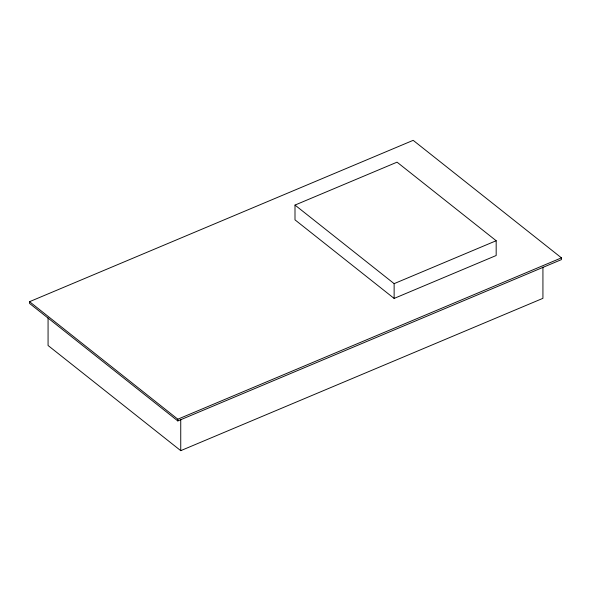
<?xml version="1.0" encoding="UTF-8"?>
<svg xmlns="http://www.w3.org/2000/svg" width="591" height="591" viewBox="0 0 591 591"><rect width="100%" height="100%" fill="white"/><g stroke="black" fill="none" stroke-linecap="round" stroke-linejoin="round"><path stroke-width="0.89" d="M29.55 301.683L413.175 140.34L561.45 257.861L561.45 259.604L177.825 420.94L29.55 303.419L29.55 301.683L177.825 419.204L177.825 420.94M294.998 205.077L397.041 162.163L496.174 240.736L496.174 255.511L394.131 298.425L294.998 219.852L294.998 205.077L394.131 283.65L394.131 298.425M394.131 283.65L496.174 240.736M177.825 419.204L561.45 257.861M48.07 317.958L48.07 345.506L180.743 450.66L542.93 298.329L542.93 267.11M180.743 419.433L180.743 450.66"/></g></svg>
